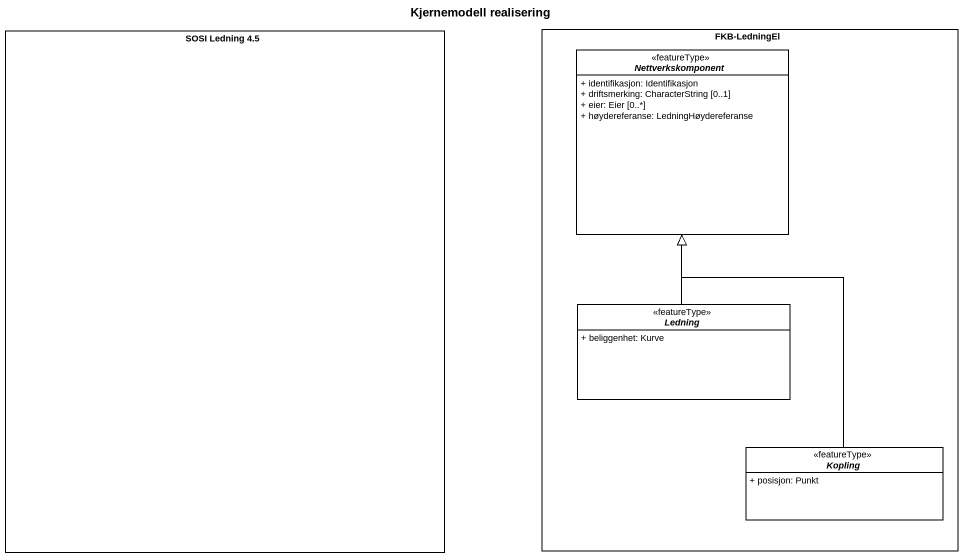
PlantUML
@startuml
title Kjernemodell realisering
allowmixing
hide circle
hide empty members
skinparam classAttributeIconSize 0
rectangle "SOSI Ledning 4.5" as SOSI_Ledning_4_5
rectangle "FKB-LedningEl" as FKB_LedningEl {
  abstract class Nettverkskomponent <<featureType>> #FFFFFF {
    + identifikasjon: Identifikasjon
    + driftsmerking: CharacterString [0..1]
    + eier: Eier [0..*]
    + høydereferanse: LedningHøydereferanse
  }
  abstract class Ledning <<featureType>> #FFFFFF {
    + beliggenhet: Kurve
  }
  abstract class Kopling <<featureType>> #FFFFFF {
    + posisjon: Punkt
  }
}
Ledning -up-|> Nettverkskomponent
Kopling -up-|> Nettverkskomponent
@enduml
